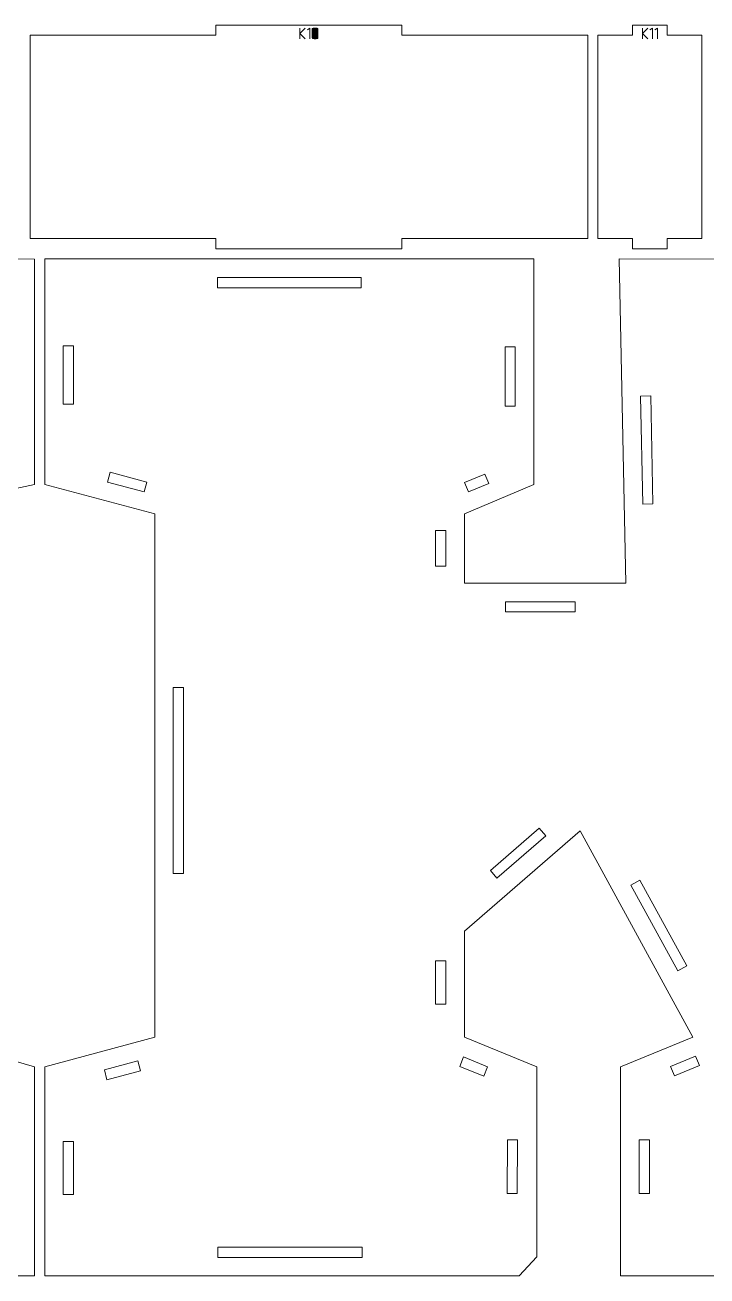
# Model space of a CAD drawing. Header units: centimetres. Extents: x -249 to 275, y -506 to 461.
# Drawn here: x -186.16 to -166.04, y -369.51 to -332.61 of the extents above; entities that cross this region are included whole.
import ezdxf

# ---------------------------------------------------------------- set-up
doc = ezdxf.new("R2010")
doc.units = ezdxf.units.CM
doc.header["$MEASUREMENT"] = 0
doc.layers.add('Capa 1', color=7, linetype='Continuous')

msp = doc.modelspace()

# ---------------------------------------------------------------- hatches: boundary and pattern name
at = {"layer": 'Capa 1', "true_color": 0x3e4095}
h = msp.add_hatch(color=175, dxfattribs=at)
edge = h.paths.add_edge_path()
edge.add_spline(control_points=[(-177.88958, -333.01508), (-177.88958, -333.01508), (-178.04826, -332.86328), (-178.04826, -332.86328), (-178.04826, -332.86328), (-178.04826, -333.01508), (-178.04826, -333.01508), (-178.04826, -333.01508), (-178.04826, -332.69864), (-178.04826, -332.69864), (-178.04826, -332.69864), (-178.04826, -332.86328), (-178.04826, -332.86328), (-178.04826, -332.86328), (-177.88958, -332.69864), (-177.88958, -332.69864), (-177.88958, -332.69864), (-178.04826, -332.86328), (-178.04826, -332.86328), (-178.04826, -332.86328), (-177.88958, -333.01508), (-177.88958, -333.01508)], knot_values=[0, 0, 0, 0, 0.14285714, 0.14285714, 0.14285714, 0.28571429, 0.28571429, 0.28571429, 0.42857143, 0.42857143, 0.42857143, 0.57142857, 0.57142857, 0.57142857, 0.71428571, 0.71428571, 0.71428571, 0.85714286, 0.85714286, 0.85714286, 1, 1, 1, 1], degree=3, periodic=1)
h = msp.add_hatch(color=175, dxfattribs=at)
edge = h.paths.add_edge_path()
edge.add_spline(control_points=[(-177.752, -332.69818), (-177.752, -332.69818), (-177.82813, -332.75092), (-177.82813, -332.75092), (-177.82813, -332.75092), (-177.752, -332.69818), (-177.752, -332.69818), (-177.752, -332.69818), (-177.752, -333.01508), (-177.752, -333.01508), (-177.752, -333.01508), (-177.752, -332.69818), (-177.752, -332.69818)], knot_values=[0, 0, 0, 0, 0.25, 0.25, 0.25, 0.5, 0.5, 0.5, 0.75, 0.75, 0.75, 1, 1, 1, 1], degree=3, periodic=1)
h = msp.add_hatch(color=175, dxfattribs=at)
edge = h.paths.add_edge_path()
edge.add_spline(control_points=[(-177.68137, -332.99123), (-177.68137, -333.00102), (-177.6735, -333.00744), (-177.65775, -333.01049), (-177.64201, -333.01355), (-177.62236, -333.01508), (-177.59882, -333.01508), (-177.57528, -333.01508), (-177.55563, -333.01355), (-177.53989, -333.01049), (-177.52414, -333.00744), (-177.51627, -333.00102), (-177.51627, -332.99123), (-177.51627, -332.99123), (-177.51627, -332.72295), (-177.51627, -332.72295), (-177.51627, -332.71316), (-177.52414, -332.70666), (-177.53989, -332.70345), (-177.55563, -332.70024), (-177.57528, -332.69864), (-177.59882, -332.69864), (-177.62236, -332.69864), (-177.64201, -332.70024), (-177.65775, -332.70345), (-177.6735, -332.70666), (-177.68137, -332.71316), (-177.68137, -332.72295), (-177.68137, -332.72295), (-177.68137, -332.99123), (-177.68137, -332.99123)], knot_values=[0, 0, 0, 0, 0.1, 0.1, 0.1, 0.2, 0.2, 0.2, 0.3, 0.3, 0.3, 0.4, 0.4, 0.4, 0.5, 0.5, 0.5, 0.6, 0.6, 0.6, 0.7, 0.7, 0.7, 0.8, 0.8, 0.8, 0.9, 0.9, 0.9, 1, 1, 1, 1], degree=3, periodic=1)
h = msp.add_hatch(color=175, dxfattribs=at)
edge = h.paths.add_edge_path()
edge.add_spline(control_points=[(-177.51627, -332.99123), (-177.51627, -333.00102), (-177.52414, -333.00744), (-177.53989, -333.01049), (-177.55563, -333.01355), (-177.57528, -333.01508), (-177.59882, -333.01508), (-177.62236, -333.01508), (-177.64201, -333.01355), (-177.65775, -333.01049), (-177.6735, -333.00744), (-177.68137, -333.00102), (-177.68137, -332.99123), (-177.68137, -332.99123), (-177.68137, -332.72295), (-177.68137, -332.72295), (-177.68137, -332.71316), (-177.6735, -332.70666), (-177.65775, -332.70345), (-177.64201, -332.70024), (-177.62236, -332.69864), (-177.59882, -332.69864), (-177.57528, -332.69864), (-177.55563, -332.70024), (-177.53989, -332.70345), (-177.52414, -332.70666), (-177.51627, -332.71316), (-177.51627, -332.72295), (-177.51627, -332.72295), (-177.51627, -332.99123), (-177.51627, -332.99123)], knot_values=[0, 0, 0, 0, 0.1, 0.1, 0.1, 0.2, 0.2, 0.2, 0.3, 0.3, 0.3, 0.4, 0.4, 0.4, 0.5, 0.5, 0.5, 0.6, 0.6, 0.6, 0.7, 0.7, 0.7, 0.8, 0.8, 0.8, 0.9, 0.9, 0.9, 1, 1, 1, 1], degree=3, periodic=1)
h = msp.add_hatch(color=175, dxfattribs=at)
edge = h.paths.add_edge_path()
edge.add_spline(control_points=[(-167.78734, -333.01508), (-167.78734, -333.01508), (-167.94602, -332.86328), (-167.94602, -332.86328), (-167.94602, -332.86328), (-167.94602, -333.01508), (-167.94602, -333.01508), (-167.94602, -333.01508), (-167.94602, -332.69864), (-167.94602, -332.69864), (-167.94602, -332.69864), (-167.94602, -332.86328), (-167.94602, -332.86328), (-167.94602, -332.86328), (-167.78734, -332.69864), (-167.78734, -332.69864), (-167.78734, -332.69864), (-167.94602, -332.86328), (-167.94602, -332.86328), (-167.94602, -332.86328), (-167.78734, -333.01508), (-167.78734, -333.01508)], knot_values=[0, 0, 0, 0, 0.14285714, 0.14285714, 0.14285714, 0.28571429, 0.28571429, 0.28571429, 0.42857143, 0.42857143, 0.42857143, 0.57142857, 0.57142857, 0.57142857, 0.71428571, 0.71428571, 0.71428571, 0.85714286, 0.85714286, 0.85714286, 1, 1, 1, 1], degree=3, periodic=1)
h = msp.add_hatch(color=175, dxfattribs=at)
edge = h.paths.add_edge_path()
edge.add_spline(control_points=[(-167.64976, -332.69818), (-167.64976, -332.69818), (-167.72589, -332.75092), (-167.72589, -332.75092), (-167.72589, -332.75092), (-167.64976, -332.69818), (-167.64976, -332.69818), (-167.64976, -332.69818), (-167.64976, -333.01508), (-167.64976, -333.01508), (-167.64976, -333.01508), (-167.64976, -332.69818), (-167.64976, -332.69818)], knot_values=[0, 0, 0, 0, 0.25, 0.25, 0.25, 0.5, 0.5, 0.5, 0.75, 0.75, 0.75, 1, 1, 1, 1], degree=3, periodic=1)
h = msp.add_hatch(color=175, dxfattribs=at)
edge = h.paths.add_edge_path()
edge.add_spline(control_points=[(-167.503, -332.69818), (-167.503, -332.69818), (-167.57913, -332.75092), (-167.57913, -332.75092), (-167.57913, -332.75092), (-167.503, -332.69818), (-167.503, -332.69818), (-167.503, -332.69818), (-167.503, -333.01508), (-167.503, -333.01508), (-167.503, -333.01508), (-167.503, -332.69818), (-167.503, -332.69818)], knot_values=[0, 0, 0, 0, 0.25, 0.25, 0.25, 0.5, 0.5, 0.5, 0.75, 0.75, 0.75, 1, 1, 1, 1], degree=3, periodic=1)

# ---------------------------------------------------------------- linework, layer by layer
at = {"layer": 'Capa 1', "color": 240, "lineweight": 9}
for points, knots in [([(-186.00577, -332.90868), (-186.00577, -332.90868), (-186.00577, -338.90868), (-186.00577, -338.90868), (-186.00577, -338.90868), (-180.52344, -338.90868), (-180.52344, -338.90868), (-180.52344, -338.90868), (-180.52344, -339.20868), (-180.52344, -339.20868), (-180.52344, -339.20868), (-175.04111, -339.20868), (-175.04111, -339.20868), (-175.04111, -339.20868), (-175.04111, -338.90868), (-175.04111, -338.90868), (-175.04111, -338.90868), (-169.55877, -338.90868), (-169.55877, -338.90868), (-169.55877, -338.90868), (-169.55877, -332.90868), (-169.55877, -332.90868), (-169.55877, -332.90868), (-175.04111, -332.90868), (-175.04111, -332.90868), (-175.04111, -332.90868), (-175.04111, -332.60868), (-175.04111, -332.60868), (-175.04111, -332.60868), (-180.52344, -332.60868), (-180.52344, -332.60868), (-180.52344, -332.60868), (-180.52344, -332.90868), (-180.52344, -332.90868), (-180.52344, -332.90868), (-186.00577, -332.90868), (-186.00577, -332.90868)], [0, 0, 0, 0, 0.08333333, 0.08333333, 0.08333333, 0.16666667, 0.16666667, 0.16666667, 0.25, 0.25, 0.25, 0.33333333, 0.33333333, 0.33333333, 0.41666667, 0.41666667, 0.41666667, 0.5, 0.5, 0.5, 0.58333333, 0.58333333, 0.58333333, 0.66666667, 0.66666667, 0.66666667, 0.75, 0.75, 0.75, 0.83333333, 0.83333333, 0.83333333, 0.91666667, 0.91666667, 0.91666667, 1, 1, 1, 1]), ([(-169.25877, -332.90868), (-169.25877, -332.90868), (-169.25877, -338.90868), (-169.25877, -338.90868), (-169.25877, -338.90868), (-168.23593, -338.90868), (-168.23593, -338.90868), (-168.23593, -338.90868), (-168.23593, -339.20868), (-168.23593, -339.20868), (-168.23593, -339.20868), (-167.21309, -339.20868), (-167.21309, -339.20868), (-167.21309, -339.20868), (-167.21309, -338.90868), (-167.21309, -338.90868), (-167.21309, -338.90868), (-166.19025, -338.90868), (-166.19025, -338.90868), (-166.19025, -338.90868), (-166.19025, -332.90868), (-166.19025, -332.90868), (-166.19025, -332.90868), (-167.21309, -332.90868), (-167.21309, -332.90868), (-167.21309, -332.90868), (-167.21309, -332.60868), (-167.21309, -332.60868), (-167.21309, -332.60868), (-168.23593, -332.60868), (-168.23593, -332.60868), (-168.23593, -332.60868), (-168.23593, -332.90868), (-168.23593, -332.90868), (-168.23593, -332.90868), (-169.25877, -332.90868), (-169.25877, -332.90868)], [0, 0, 0, 0, 0.08333333, 0.08333333, 0.08333333, 0.16666667, 0.16666667, 0.16666667, 0.25, 0.25, 0.25, 0.33333333, 0.33333333, 0.33333333, 0.41666667, 0.41666667, 0.41666667, 0.5, 0.5, 0.5, 0.58333333, 0.58333333, 0.58333333, 0.66666667, 0.66666667, 0.66666667, 0.75, 0.75, 0.75, 0.83333333, 0.83333333, 0.83333333, 0.91666667, 0.91666667, 0.91666667, 1, 1, 1, 1]), ([(-185.87472, -339.51815), (-185.87472, -339.51815), (-185.87472, -346.16084), (-185.87472, -346.16084), (-185.87472, -346.16084), (-190.02952, -347.04831), (-190.02952, -347.04831), (-190.02952, -347.04831), (-194.83776, -351.11733), (-194.83776, -351.11733), (-194.83776, -351.11733), (-188.90507, -362.46512), (-188.90507, -362.46512), (-188.90507, -362.46512), (-185.87472, -363.33468), (-185.87472, -363.33468), (-185.87472, -363.33468), (-185.87472, -369.50856), (-185.87472, -369.50856), (-185.87472, -369.50856), (-200.08752, -369.50856), (-200.08752, -369.50856), (-200.08752, -369.50856), (-200.08752, -363.33468), (-200.08752, -363.33468), (-200.08752, -363.33468), (-197.95347, -362.46512), (-197.95347, -362.46512), (-197.95347, -362.46512), (-201.28261, -356.37819), (-201.28261, -356.37819), (-201.28261, -356.37819), (-204.69709, -359.33469), (-204.69709, -359.33469), (-204.69709, -359.33469), (-204.69709, -362.46512), (-204.69709, -362.46512), (-204.69709, -362.46512), (-202.56303, -363.33468), (-202.56303, -363.33468), (-202.56303, -363.33468), (-202.56303, -368.94335), (-202.56303, -368.94335), (-202.56303, -368.94335), (-203.0752, -369.50856), (-203.0752, -369.50856), (-203.0752, -369.50856), (-217.07461, -369.50856), (-217.07461, -369.50856), (-217.07461, -369.50856), (-217.07461, -363.33468), (-217.07461, -363.33468), (-217.07461, -363.33468), (-213.83085, -362.46512), (-213.83085, -362.46512), (-213.83085, -362.46512), (-213.83085, -347.03039), (-213.83085, -347.03039), (-213.83085, -347.03039), (-217.07461, -346.16084), (-217.07461, -346.16084), (-217.07461, -346.16084), (-217.07461, -339.50868), (-217.07461, -339.50868), (-217.07461, -339.50868), (-202.6484, -339.50868), (-202.6484, -339.50868), (-202.6484, -339.50868), (-202.6484, -346.16084), (-202.6484, -346.16084), (-202.6484, -346.16084), (-204.69709, -347.03039), (-204.69709, -347.03039), (-204.69709, -347.03039), (-204.69709, -349.07386), (-204.69709, -349.07386), (-204.69709, -349.07386), (-199.93561, -349.07386), (-199.93561, -349.07386), (-199.93561, -349.07386), (-200.13022, -339.50868), (-200.13022, -339.50868), (-200.13022, -339.50868), (-185.87472, -339.51815), (-185.87472, -339.51815)], [0, 0, 0, 0, 0.03571429, 0.03571429, 0.03571429, 0.07142857, 0.07142857, 0.07142857, 0.10714286, 0.10714286, 0.10714286, 0.14285714, 0.14285714, 0.14285714, 0.17857143, 0.17857143, 0.17857143, 0.21428571, 0.21428571, 0.21428571, 0.25, 0.25, 0.25, 0.28571429, 0.28571429, 0.28571429, 0.32142857, 0.32142857, 0.32142857, 0.35714286, 0.35714286, 0.35714286, 0.39285714, 0.39285714, 0.39285714, 0.42857143, 0.42857143, 0.42857143, 0.46428571, 0.46428571, 0.46428571, 0.5, 0.5, 0.5, 0.53571429, 0.53571429, 0.53571429, 0.57142857, 0.57142857, 0.57142857, 0.60714286, 0.60714286, 0.60714286, 0.64285714, 0.64285714, 0.64285714, 0.67857143, 0.67857143, 0.67857143, 0.71428571, 0.71428571, 0.71428571, 0.75, 0.75, 0.75, 0.78571429, 0.78571429, 0.78571429, 0.82142857, 0.82142857, 0.82142857, 0.85714286, 0.85714286, 0.85714286, 0.89285714, 0.89285714, 0.89285714, 0.92857143, 0.92857143, 0.92857143, 0.96428571, 0.96428571, 0.96428571, 1, 1, 1, 1]), ([(-154.37483, -339.51815), (-154.37483, -339.51815), (-154.37483, -346.16084), (-154.37483, -346.16084), (-154.37483, -346.16084), (-158.52963, -347.04831), (-158.52963, -347.04831), (-158.52963, -347.04831), (-163.33787, -351.11733), (-163.33787, -351.11733), (-163.33787, -351.11733), (-157.40518, -362.46512), (-157.40518, -362.46512), (-157.40518, -362.46512), (-154.37483, -363.33468), (-154.37483, -363.33468), (-154.37483, -363.33468), (-154.37483, -369.50856), (-154.37483, -369.50856), (-154.37483, -369.50856), (-168.58763, -369.50856), (-168.58763, -369.50856), (-168.58763, -369.50856), (-168.58763, -363.33468), (-168.58763, -363.33468), (-168.58763, -363.33468), (-166.45358, -362.46512), (-166.45358, -362.46512), (-166.45358, -362.46512), (-169.78272, -356.37819), (-169.78272, -356.37819), (-169.78272, -356.37819), (-173.1972, -359.33469), (-173.1972, -359.33469), (-173.1972, -359.33469), (-173.1972, -362.46512), (-173.1972, -362.46512), (-173.1972, -362.46512), (-171.06314, -363.33468), (-171.06314, -363.33468), (-171.06314, -363.33468), (-171.06314, -368.94335), (-171.06314, -368.94335), (-171.06314, -368.94335), (-171.57531, -369.50856), (-171.57531, -369.50856), (-171.57531, -369.50856), (-185.57472, -369.50856), (-185.57472, -369.50856), (-185.57472, -369.50856), (-185.57472, -363.33468), (-185.57472, -363.33468), (-185.57472, -363.33468), (-182.33096, -362.46512), (-182.33096, -362.46512), (-182.33096, -362.46512), (-182.33096, -347.03039), (-182.33096, -347.03039), (-182.33096, -347.03039), (-185.57472, -346.16084), (-185.57472, -346.16084), (-185.57472, -346.16084), (-185.57472, -339.50868), (-185.57472, -339.50868), (-185.57472, -339.50868), (-171.14851, -339.50868), (-171.14851, -339.50868), (-171.14851, -339.50868), (-171.14851, -346.16084), (-171.14851, -346.16084), (-171.14851, -346.16084), (-173.1972, -347.03039), (-173.1972, -347.03039), (-173.1972, -347.03039), (-173.1972, -349.07386), (-173.1972, -349.07386), (-173.1972, -349.07386), (-168.43572, -349.07386), (-168.43572, -349.07386), (-168.43572, -349.07386), (-168.63033, -339.50868), (-168.63033, -339.50868), (-168.63033, -339.50868), (-154.37483, -339.51815), (-154.37483, -339.51815)], [0, 0, 0, 0, 0.03571429, 0.03571429, 0.03571429, 0.07142857, 0.07142857, 0.07142857, 0.10714286, 0.10714286, 0.10714286, 0.14285714, 0.14285714, 0.14285714, 0.17857143, 0.17857143, 0.17857143, 0.21428571, 0.21428571, 0.21428571, 0.25, 0.25, 0.25, 0.28571429, 0.28571429, 0.28571429, 0.32142857, 0.32142857, 0.32142857, 0.35714286, 0.35714286, 0.35714286, 0.39285714, 0.39285714, 0.39285714, 0.42857143, 0.42857143, 0.42857143, 0.46428571, 0.46428571, 0.46428571, 0.5, 0.5, 0.5, 0.53571429, 0.53571429, 0.53571429, 0.57142857, 0.57142857, 0.57142857, 0.60714286, 0.60714286, 0.60714286, 0.64285714, 0.64285714, 0.64285714, 0.67857143, 0.67857143, 0.67857143, 0.71428571, 0.71428571, 0.71428571, 0.75, 0.75, 0.75, 0.78571429, 0.78571429, 0.78571429, 0.82142857, 0.82142857, 0.82142857, 0.85714286, 0.85714286, 0.85714286, 0.89285714, 0.89285714, 0.89285714, 0.92857143, 0.92857143, 0.92857143, 0.96428571, 0.96428571, 0.96428571, 1, 1, 1, 1]), ([(-180.48314, -340.35721), (-180.48314, -340.35721), (-176.24009, -340.35721), (-176.24009, -340.35721), (-176.24009, -340.35721), (-176.24009, -340.05721), (-176.24009, -340.05721), (-176.24009, -340.05721), (-180.48314, -340.05721), (-180.48314, -340.05721), (-180.48314, -340.05721), (-180.48314, -340.35721), (-180.48314, -340.35721)], [0, 0, 0, 0, 0.25, 0.25, 0.25, 0.5, 0.5, 0.5, 0.75, 0.75, 0.75, 1, 1, 1, 1]), ([(-184.72619, -343.79228), (-184.72619, -343.79228), (-184.72619, -342.07475), (-184.72619, -342.07475), (-184.72619, -342.07475), (-185.02619, -342.07475), (-185.02619, -342.07475), (-185.02619, -342.07475), (-185.02619, -343.79228), (-185.02619, -343.79228), (-185.02619, -343.79228), (-184.72619, -343.79228), (-184.72619, -343.79228)], [0, 0, 0, 0, 0.25, 0.25, 0.25, 0.5, 0.5, 0.5, 0.75, 0.75, 0.75, 1, 1, 1, 1]), ([(-171.99704, -342.10454), (-171.99704, -342.10454), (-171.99704, -343.85186), (-171.99704, -343.85186), (-171.99704, -343.85186), (-171.69704, -343.85186), (-171.69704, -343.85186), (-171.69704, -343.85186), (-171.69704, -342.10454), (-171.69704, -342.10454), (-171.69704, -342.10454), (-171.99704, -342.10454), (-171.99704, -342.10454)], [0, 0, 0, 0, 0.25, 0.25, 0.25, 0.5, 0.5, 0.5, 0.75, 0.75, 0.75, 1, 1, 1, 1]), ([(-167.63462, -346.73419), (-167.63462, -346.73419), (-167.69948, -343.54599), (-167.69948, -343.54599), (-167.69948, -343.54599), (-167.99942, -343.55209), (-167.99942, -343.55209), (-167.99942, -343.55209), (-167.93455, -346.74029), (-167.93455, -346.74029), (-167.93455, -346.74029), (-167.63462, -346.73419), (-167.63462, -346.73419)], [0, 0, 0, 0, 0.25, 0.25, 0.25, 0.5, 0.5, 0.5, 0.75, 0.75, 0.75, 1, 1, 1, 1]), ([(-182.56368, -346.08952), (-182.56368, -346.08952), (-183.64494, -345.79967), (-183.64494, -345.79967), (-183.64494, -345.79967), (-183.72261, -346.08944), (-183.72261, -346.08944), (-183.72261, -346.08944), (-182.64136, -346.37929), (-182.64136, -346.37929), (-182.64136, -346.37929), (-182.56368, -346.08952), (-182.56368, -346.08952)], [0, 0, 0, 0, 0.25, 0.25, 0.25, 0.5, 0.5, 0.5, 0.75, 0.75, 0.75, 1, 1, 1, 1]), ([(-172.5952, -345.85307), (-172.5952, -345.85307), (-173.19336, -346.10696), (-173.19336, -346.10696), (-173.19336, -346.10696), (-173.07615, -346.38311), (-173.07615, -346.38311), (-173.07615, -346.38311), (-172.47799, -346.12923), (-172.47799, -346.12923), (-172.47799, -346.12923), (-172.5952, -345.85307), (-172.5952, -345.85307)], [0, 0, 0, 0, 0.25, 0.25, 0.25, 0.5, 0.5, 0.5, 0.75, 0.75, 0.75, 1, 1, 1, 1]), ([(-174.04573, -347.51996), (-174.04573, -347.51996), (-174.04573, -348.57117), (-174.04573, -348.57117), (-174.04573, -348.57117), (-173.74573, -348.57117), (-173.74573, -348.57117), (-173.74573, -348.57117), (-173.74573, -347.51996), (-173.74573, -347.51996), (-173.74573, -347.51996), (-174.04573, -347.51996), (-174.04573, -347.51996)], [0, 0, 0, 0, 0.25, 0.25, 0.25, 0.5, 0.5, 0.5, 0.75, 0.75, 0.75, 1, 1, 1, 1]), ([(-171.98705, -349.92239), (-171.98705, -349.92239), (-169.92837, -349.92239), (-169.92837, -349.92239), (-169.92837, -349.92239), (-169.92837, -349.62239), (-169.92837, -349.62239), (-169.92837, -349.62239), (-171.98705, -349.62239), (-171.98705, -349.62239), (-171.98705, -349.62239), (-171.98705, -349.92239), (-171.98705, -349.92239)], [0, 0, 0, 0, 0.25, 0.25, 0.25, 0.5, 0.5, 0.5, 0.75, 0.75, 0.75, 1, 1, 1, 1]), ([(-181.48243, -357.63381), (-181.48243, -357.63381), (-181.48243, -352.15147), (-181.48243, -352.15147), (-181.48243, -352.15147), (-181.78243, -352.15147), (-181.78243, -352.15147), (-181.78243, -352.15147), (-181.78243, -357.63381), (-181.78243, -357.63381), (-181.78243, -357.63381), (-181.48243, -357.63381), (-181.48243, -357.63381)], [0, 0, 0, 0, 0.25, 0.25, 0.25, 0.5, 0.5, 0.5, 0.75, 0.75, 0.75, 1, 1, 1, 1]), ([(-170.98675, -356.29831), (-170.98675, -356.29831), (-172.43051, -357.54842), (-172.43051, -357.54842), (-172.43051, -357.54842), (-172.23414, -357.77522), (-172.23414, -357.77522), (-172.23414, -357.77522), (-170.79038, -356.52511), (-170.79038, -356.52511), (-170.79038, -356.52511), (-170.98675, -356.29831), (-170.98675, -356.29831)], [0, 0, 0, 0, 0.25, 0.25, 0.25, 0.5, 0.5, 0.5, 0.75, 0.75, 0.75, 1, 1, 1, 1]), ([(-166.63602, -360.36324), (-166.63602, -360.36324), (-168.01915, -357.83435), (-168.01915, -357.83435), (-168.01915, -357.83435), (-168.28236, -357.9783), (-168.28236, -357.9783), (-168.28236, -357.9783), (-166.89922, -360.5072), (-166.89922, -360.5072), (-166.89922, -360.5072), (-166.63602, -360.36324), (-166.63602, -360.36324)], [0, 0, 0, 0, 0.25, 0.25, 0.25, 0.5, 0.5, 0.5, 0.75, 0.75, 0.75, 1, 1, 1, 1]), ([(-174.04573, -360.21727), (-174.04573, -360.21727), (-174.04573, -361.48754), (-174.04573, -361.48754), (-174.04573, -361.48754), (-173.74573, -361.48754), (-173.74573, -361.48754), (-173.74573, -361.48754), (-173.74573, -360.21727), (-173.74573, -360.21727), (-173.74573, -360.21727), (-174.04573, -360.21727), (-174.04573, -360.21727)], [0, 0, 0, 0, 0.25, 0.25, 0.25, 0.5, 0.5, 0.5, 0.75, 0.75, 0.75, 1, 1, 1, 1]), ([(-173.33438, -363.32549), (-173.33438, -363.32549), (-172.62302, -363.61535), (-172.62302, -363.61535), (-172.62302, -363.61535), (-172.50982, -363.33752), (-172.50982, -363.33752), (-172.50982, -363.33752), (-173.22117, -363.04767), (-173.22117, -363.04767), (-173.22117, -363.04767), (-173.33438, -363.32549), (-173.33438, -363.32549)], [0, 0, 0, 0, 0.25, 0.25, 0.25, 0.5, 0.5, 0.5, 0.75, 0.75, 0.75, 1, 1, 1, 1]), ([(-167.00237, -363.605), (-167.00237, -363.605), (-166.26564, -363.30481), (-166.26564, -363.30481), (-166.26564, -363.30481), (-166.37885, -363.02699), (-166.37885, -363.02699), (-166.37885, -363.02699), (-167.11557, -363.32718), (-167.11557, -363.32718), (-167.11557, -363.32718), (-167.00237, -363.605), (-167.00237, -363.605)], [0, 0, 0, 0, 0.25, 0.25, 0.25, 0.5, 0.5, 0.5, 0.75, 0.75, 0.75, 1, 1, 1, 1]), ([(-183.73823, -363.72086), (-183.73823, -363.72086), (-182.75027, -363.45601), (-182.75027, -363.45601), (-182.75027, -363.45601), (-182.82795, -363.16624), (-182.82795, -363.16624), (-182.82795, -363.16624), (-183.81591, -363.43109), (-183.81591, -363.43109), (-183.81591, -363.43109), (-183.73823, -363.72086), (-183.73823, -363.72086)], [0, 0, 0, 0, 0.25, 0.25, 0.25, 0.5, 0.5, 0.5, 0.75, 0.75, 0.75, 1, 1, 1, 1]), ([(-184.72619, -367.10192), (-184.72619, -367.10192), (-184.72619, -365.54381), (-184.72619, -365.54381), (-184.72619, -365.54381), (-185.02619, -365.54381), (-185.02619, -365.54381), (-185.02619, -365.54381), (-185.02619, -367.10192), (-185.02619, -367.10192), (-185.02619, -367.10192), (-184.72619, -367.10192), (-184.72619, -367.10192)], [0, 0, 0, 0, 0.25, 0.25, 0.25, 0.5, 0.5, 0.5, 0.75, 0.75, 0.75, 1, 1, 1, 1]), ([(-171.92494, -365.49014), (-171.92494, -365.49014), (-171.93822, -367.07509), (-171.93822, -367.07509), (-171.93822, -367.07509), (-171.63823, -367.0776), (-171.63823, -367.0776), (-171.63823, -367.0776), (-171.62495, -365.49266), (-171.62495, -365.49266), (-171.62495, -365.49266), (-171.92494, -365.49014), (-171.92494, -365.49014)], [0, 0, 0, 0, 0.25, 0.25, 0.25, 0.5, 0.5, 0.5, 0.75, 0.75, 0.75, 1, 1, 1, 1]), ([(-167.7391, -367.07509), (-167.7391, -367.07509), (-167.7391, -365.49014), (-167.7391, -365.49014), (-167.7391, -365.49014), (-168.0391, -365.49014), (-168.0391, -365.49014), (-168.0391, -365.49014), (-168.0391, -367.07509), (-168.0391, -367.07509), (-168.0391, -367.07509), (-167.7391, -367.07509), (-167.7391, -367.07509)], [0, 0, 0, 0, 0.25, 0.25, 0.25, 0.5, 0.5, 0.5, 0.75, 0.75, 0.75, 1, 1, 1, 1]), ([(-176.20972, -368.66003), (-176.20972, -368.66003), (-180.46796, -368.66003), (-180.46796, -368.66003), (-180.46796, -368.66003), (-180.46796, -368.96003), (-180.46796, -368.96003), (-180.46796, -368.96003), (-176.20972, -368.96003), (-176.20972, -368.96003), (-176.20972, -368.96003), (-176.20972, -368.66003), (-176.20972, -368.66003)], [0, 0, 0, 0, 0.25, 0.25, 0.25, 0.5, 0.5, 0.5, 0.75, 0.75, 0.75, 1, 1, 1, 1])]:
    msp.add_open_spline(points, degree=3, knots=knots, dxfattribs=at)
at = {"layer": 'Capa 1', "color": 114, "lineweight": 9}
for points, knots in [([(-177.88958, -333.01508), (-177.88958, -333.01508), (-178.04826, -332.86328), (-178.04826, -332.86328), (-178.04826, -332.86328), (-178.04826, -333.01508), (-178.04826, -333.01508), (-178.04826, -333.01508), (-178.04826, -332.69864), (-178.04826, -332.69864), (-178.04826, -332.69864), (-178.04826, -332.86328), (-178.04826, -332.86328), (-178.04826, -332.86328), (-177.88958, -332.69864), (-177.88958, -332.69864), (-177.88958, -332.69864), (-178.04826, -332.86328), (-178.04826, -332.86328), (-178.04826, -332.86328), (-177.88958, -333.01508), (-177.88958, -333.01508)], [0, 0, 0, 0, 0.14285714, 0.14285714, 0.14285714, 0.28571429, 0.28571429, 0.28571429, 0.42857143, 0.42857143, 0.42857143, 0.57142857, 0.57142857, 0.57142857, 0.71428571, 0.71428571, 0.71428571, 0.85714286, 0.85714286, 0.85714286, 1, 1, 1, 1]), ([(-177.752, -332.69818), (-177.752, -332.69818), (-177.82813, -332.75092), (-177.82813, -332.75092), (-177.82813, -332.75092), (-177.752, -332.69818), (-177.752, -332.69818), (-177.752, -332.69818), (-177.752, -333.01508), (-177.752, -333.01508), (-177.752, -333.01508), (-177.752, -332.69818), (-177.752, -332.69818)], [0, 0, 0, 0, 0.25, 0.25, 0.25, 0.5, 0.5, 0.5, 0.75, 0.75, 0.75, 1, 1, 1, 1]), ([(-177.68137, -332.99123), (-177.68137, -333.00102), (-177.6735, -333.00744), (-177.65775, -333.01049), (-177.64201, -333.01355), (-177.62236, -333.01508), (-177.59882, -333.01508), (-177.57528, -333.01508), (-177.55563, -333.01355), (-177.53989, -333.01049), (-177.52414, -333.00744), (-177.51627, -333.00102), (-177.51627, -332.99123), (-177.51627, -332.99123), (-177.51627, -332.72295), (-177.51627, -332.72295), (-177.51627, -332.71316), (-177.52414, -332.70666), (-177.53989, -332.70345), (-177.55563, -332.70024), (-177.57528, -332.69864), (-177.59882, -332.69864), (-177.62236, -332.69864), (-177.64201, -332.70024), (-177.65775, -332.70345), (-177.6735, -332.70666), (-177.68137, -332.71316), (-177.68137, -332.72295), (-177.68137, -332.72295), (-177.68137, -332.99123), (-177.68137, -332.99123)], [0, 0, 0, 0, 0.1, 0.1, 0.1, 0.2, 0.2, 0.2, 0.3, 0.3, 0.3, 0.4, 0.4, 0.4, 0.5, 0.5, 0.5, 0.6, 0.6, 0.6, 0.7, 0.7, 0.7, 0.8, 0.8, 0.8, 0.9, 0.9, 0.9, 1, 1, 1, 1]), ([(-177.51627, -332.99123), (-177.51627, -333.00102), (-177.52414, -333.00744), (-177.53989, -333.01049), (-177.55563, -333.01355), (-177.57528, -333.01508), (-177.59882, -333.01508), (-177.62236, -333.01508), (-177.64201, -333.01355), (-177.65775, -333.01049), (-177.6735, -333.00744), (-177.68137, -333.00102), (-177.68137, -332.99123), (-177.68137, -332.99123), (-177.68137, -332.72295), (-177.68137, -332.72295), (-177.68137, -332.71316), (-177.6735, -332.70666), (-177.65775, -332.70345), (-177.64201, -332.70024), (-177.62236, -332.69864), (-177.59882, -332.69864), (-177.57528, -332.69864), (-177.55563, -332.70024), (-177.53989, -332.70345), (-177.52414, -332.70666), (-177.51627, -332.71316), (-177.51627, -332.72295), (-177.51627, -332.72295), (-177.51627, -332.99123), (-177.51627, -332.99123)], [0, 0, 0, 0, 0.1, 0.1, 0.1, 0.2, 0.2, 0.2, 0.3, 0.3, 0.3, 0.4, 0.4, 0.4, 0.5, 0.5, 0.5, 0.6, 0.6, 0.6, 0.7, 0.7, 0.7, 0.8, 0.8, 0.8, 0.9, 0.9, 0.9, 1, 1, 1, 1]), ([(-167.78734, -333.01508), (-167.78734, -333.01508), (-167.94602, -332.86328), (-167.94602, -332.86328), (-167.94602, -332.86328), (-167.94602, -333.01508), (-167.94602, -333.01508), (-167.94602, -333.01508), (-167.94602, -332.69864), (-167.94602, -332.69864), (-167.94602, -332.69864), (-167.94602, -332.86328), (-167.94602, -332.86328), (-167.94602, -332.86328), (-167.78734, -332.69864), (-167.78734, -332.69864), (-167.78734, -332.69864), (-167.94602, -332.86328), (-167.94602, -332.86328), (-167.94602, -332.86328), (-167.78734, -333.01508), (-167.78734, -333.01508)], [0, 0, 0, 0, 0.14285714, 0.14285714, 0.14285714, 0.28571429, 0.28571429, 0.28571429, 0.42857143, 0.42857143, 0.42857143, 0.57142857, 0.57142857, 0.57142857, 0.71428571, 0.71428571, 0.71428571, 0.85714286, 0.85714286, 0.85714286, 1, 1, 1, 1]), ([(-167.64976, -332.69818), (-167.64976, -332.69818), (-167.72589, -332.75092), (-167.72589, -332.75092), (-167.72589, -332.75092), (-167.64976, -332.69818), (-167.64976, -332.69818), (-167.64976, -332.69818), (-167.64976, -333.01508), (-167.64976, -333.01508), (-167.64976, -333.01508), (-167.64976, -332.69818), (-167.64976, -332.69818)], [0, 0, 0, 0, 0.25, 0.25, 0.25, 0.5, 0.5, 0.5, 0.75, 0.75, 0.75, 1, 1, 1, 1]), ([(-167.503, -332.69818), (-167.503, -332.69818), (-167.57913, -332.75092), (-167.57913, -332.75092), (-167.57913, -332.75092), (-167.503, -332.69818), (-167.503, -332.69818), (-167.503, -332.69818), (-167.503, -333.01508), (-167.503, -333.01508), (-167.503, -333.01508), (-167.503, -332.69818), (-167.503, -332.69818)], [0, 0, 0, 0, 0.25, 0.25, 0.25, 0.5, 0.5, 0.5, 0.75, 0.75, 0.75, 1, 1, 1, 1])]:
    msp.add_open_spline(points, degree=3, knots=knots, dxfattribs=at)

doc.saveas('drawing.dxf')
